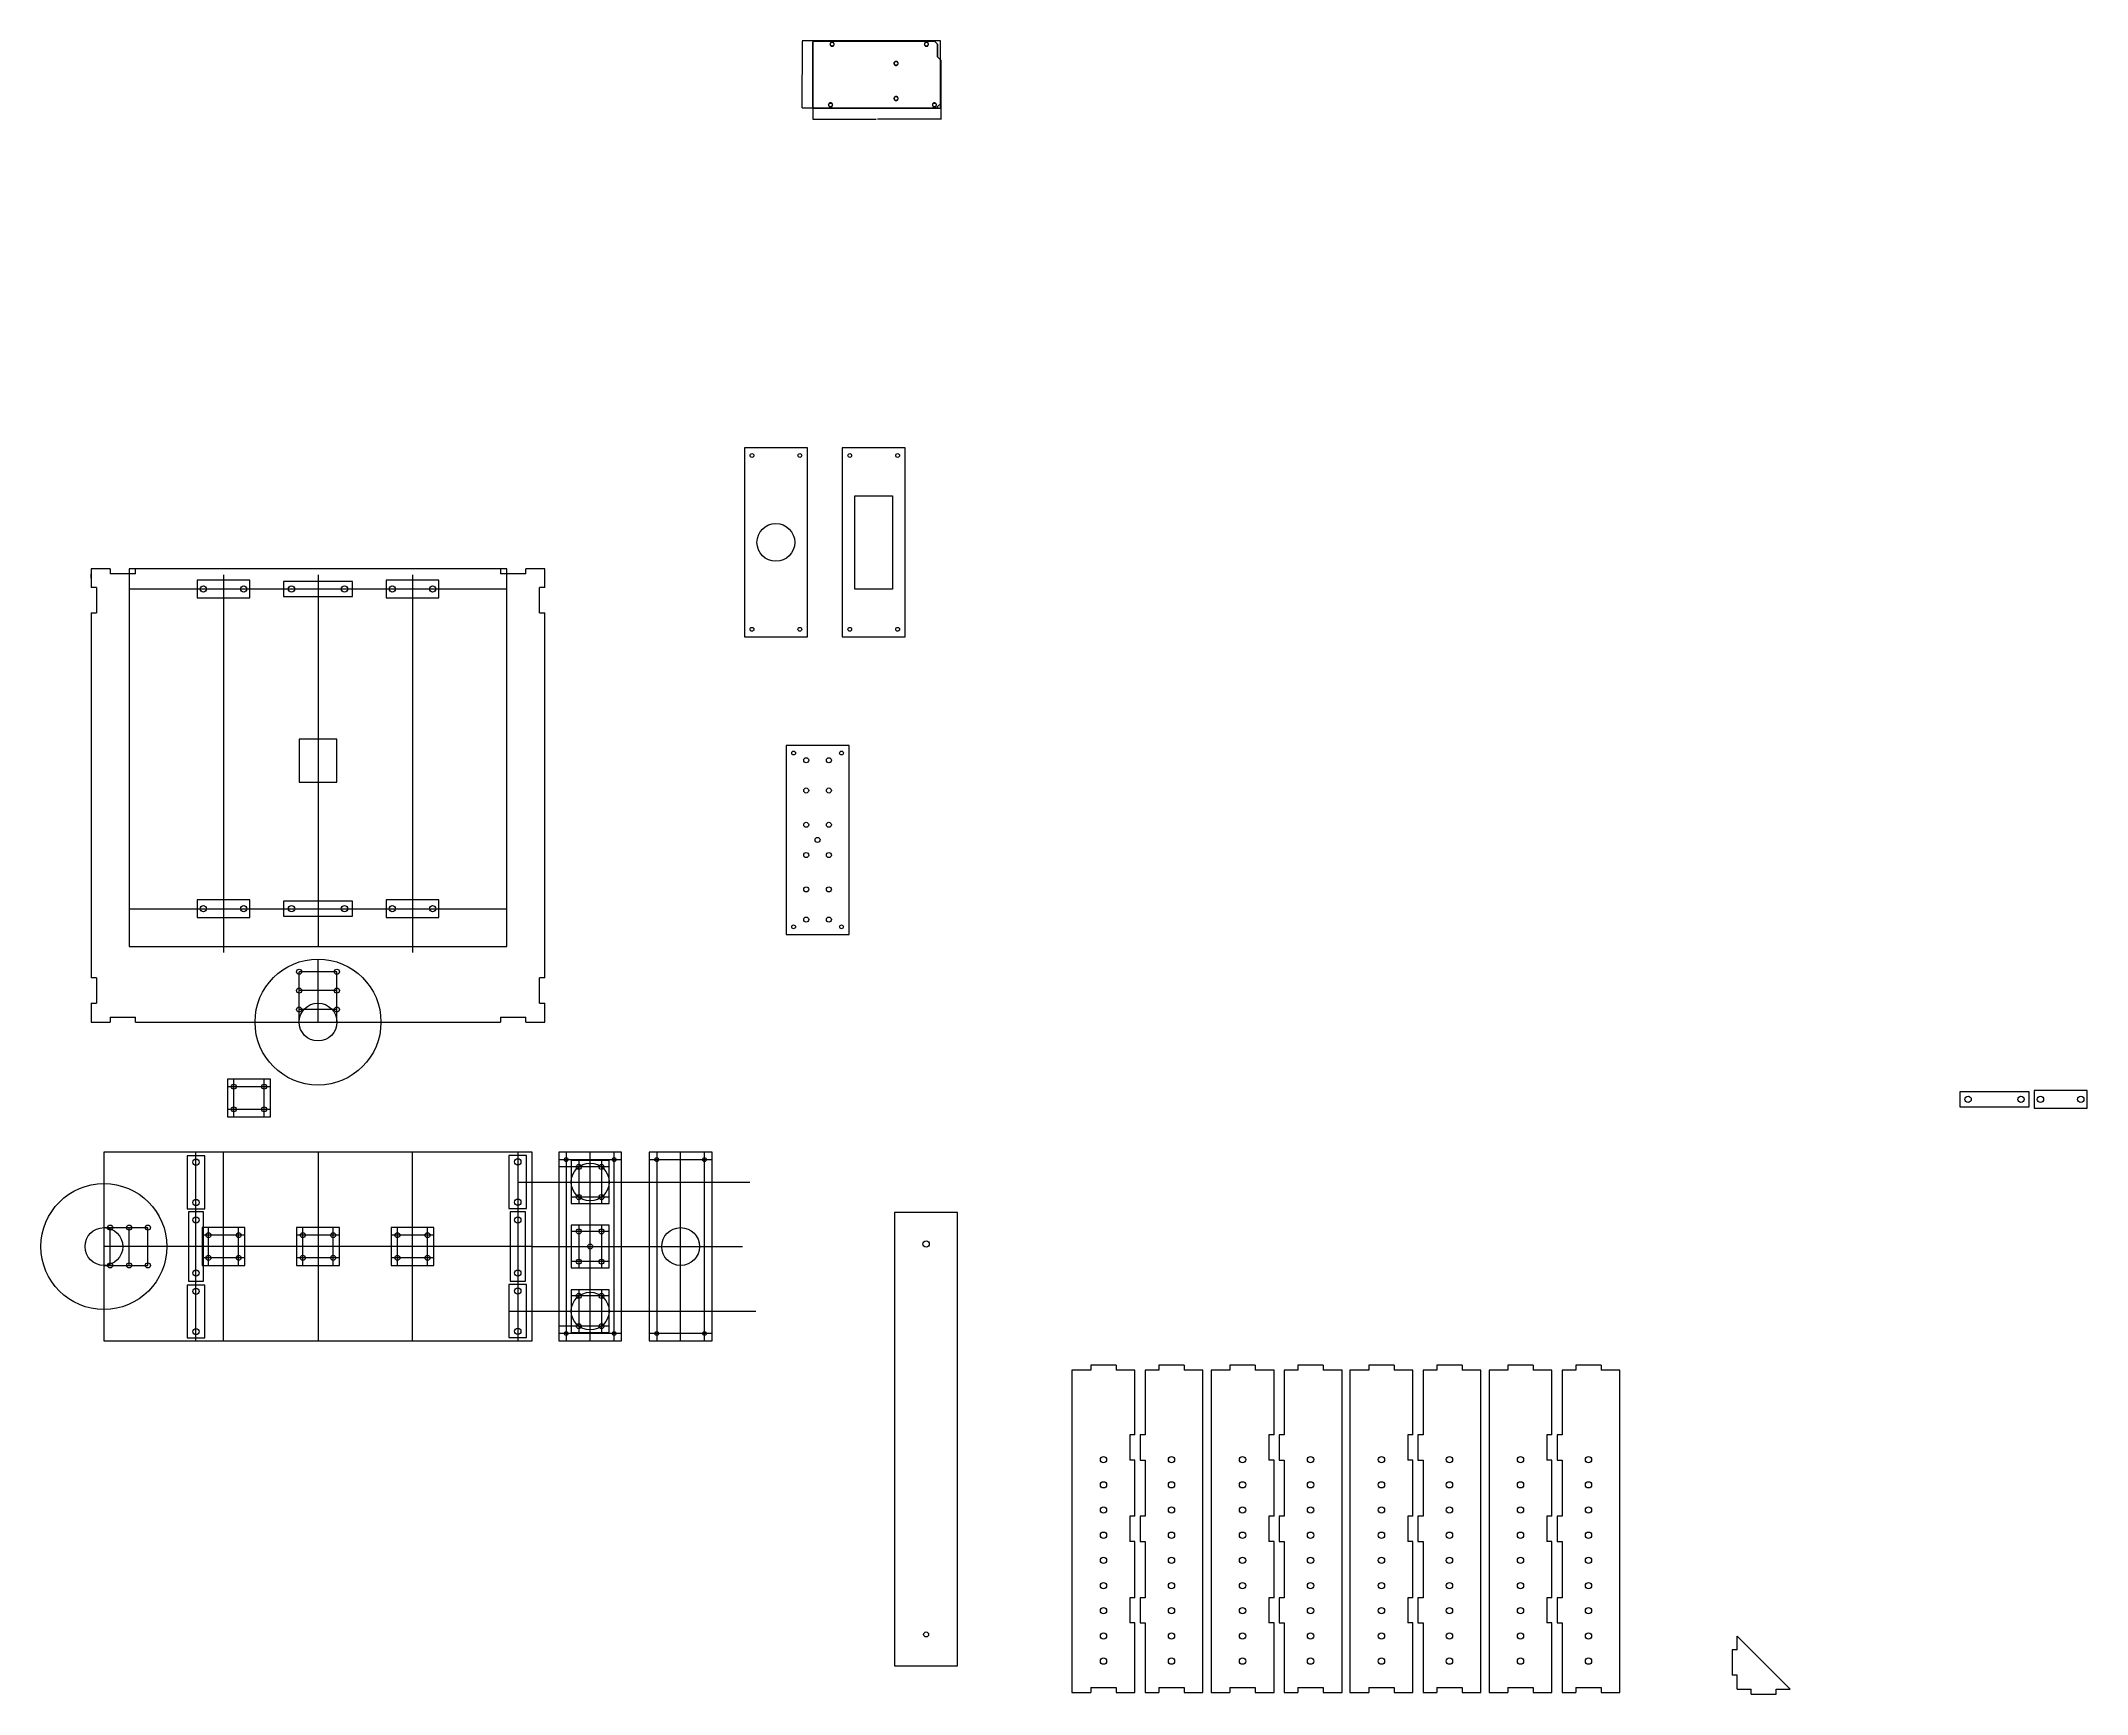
# Model space of a CAD drawing. Header units: inches. Extents: x 85 to 2638, y 31 to 1976.
# Drawn here: x 1014 to 2638, y 31 to 1344 of the extents above; entities that cross this region are included whole.
import ezdxf

# ---------------------------------------------------------------- set-up
doc = ezdxf.new("R2010")
doc.units = ezdxf.units.IN
doc.header["$MEASUREMENT"] = 0
doc.layers.add('Incisione', color=7, linetype='Continuous', true_color=0x1710ff)
doc.layers.add('Taglio', color=7, linetype='Continuous', true_color=0xc0240f)
doc.styles.get("Standard").update_dxf_attribs({"font": 'Arial.ttf'})
doc.dimstyles.get("Standard").update_dxf_attribs({"dimtxt": 0.18, "dimasz": 0.18, "dimexe": 0.18, "dimexo": 0.0625, "dimgap": 0.09, "dimtad": 0, "dimtih": 1, "dimtoh": 1, "dimdec": 4, "dimzin": 0, "dimdsep": 46, "dimtxsty": 'Standard', "dimcen": 0.09, "dimadec": 0, "dimazin": 0, "dimtfac": 1, "dimtdec": 4, "dimtofl": 0, "dimtmove": 0, "dimatfit": 3, "dimfxl": 1, "dimtolj": 1, "dimtzin": 0, "dimarcsym": 0})

# ---------------------------------------------------------------- blocks, each defined once
blk = doc.blocks.new('*U24')
blk.add_circle((0, 0), 2.5)
blk = doc.blocks.new('*U25')
at = {"color": 0, "linetype": 'ByBlock', "lineweight": -2, "transparency": 16777216}
for p in [(0, 160), (0, 140), (0, 120), (0, 100), (0, 80), (0, 60), (0, 40), (0, 20), (0, 0)]:
    blk.add_blockref('*U24', p, dxfattribs=at)
blk = doc.blocks.new('*U26')
blk.add_circle((0, 0), 2.5)
blk = doc.blocks.new('*U27')
at = {"color": 0, "linetype": 'ByBlock', "lineweight": -2, "transparency": 16777216}
for p in [(0, 160), (0, 140), (0, 120), (0, 100), (0, 80), (0, 60), (0, 40), (0, 20), (0, 0)]:
    blk.add_blockref('*U26', p, dxfattribs=at)
blk = doc.blocks.new('*U22')
for p, q in [((-37, 130), (-37, 126)), ((-17, 130), (-17, 126)), ((17, 130), (17, 126)), ((37, 130), (37, 126)), ((-37, 126), (-52, 126)), ((-2, 126), (-17, 126)), ((17, 126), (6, 126)), ((6, 126), (6, 74.7)), ((52, 126), (37, 126)), ((52, -130), (52, 126)), ((-6, 74.7), (-6, 54.7)), ((-2, 74.7), (-6, 74.7)), ((6, 74.7), (2, 74.7)), ((6, 74.7), (6, 74.7)), ((-2, 54.7), (-6, 54.7)), ((2, 54.7), (6, 54.7)), ((6, 54.7), (6, 10)), ((-6, 10), (-6, -10)), ((-2, 10), (-6, 10)), ((6, 10), (2, 10)), ((-2, -10), (-6, -10)), ((2, -10), (6, -10)), ((6, -10), (6, -54.7)), ((-6, -54.7), (-6, -74.7)), ((-2, -54.7), (-6, -54.7)), ((6, -54.7), (2, -54.7)), ((-2, -74.7), (-6, -74.7)), ((2, -74.7), (6, -74.7)), ((6, -74.7), (6, -130)), ((-37, -126), (-37, -130)), ((-37, -126), (-17, -126)), ((-17, -126), (-17, -130)), ((17, -126), (17, -130)), ((17, -126), (37, -126)), ((37, -126), (37, -130)), ((6, -130), (17, -130)), ((37, -130), (52, -130))]:
    blk.add_line(p, q)
for points in [[(-17, 130), (-37, 130)], [(37, 130), (17, 130)], [(-52, 126), (-52, -130), (-37, -130)], [(-2, 74.7), (-2, 126)], [(2, 74.7), (2, 54.7)], [(-2, 10), (-2, 54.7)], [(2, 10), (2, -10)], [(-2, -54.7), (-2, -10)], [(2, -54.7), (2, -74.7)], [(-17, -130), (-2, -130), (-2, -74.7)]]:
    blk.add_lwpolyline(points)
for name, p in [('*U25', (-27, -105)), ('*U27', (27, -105))]:
    blk.add_blockref(name, p)
blk = doc.blocks.new('*U23')
at = {"color": 0, "linetype": 'ByBlock', "lineweight": -2, "transparency": 16777216}
for p in [(0, 0), (110.4, 0), (220.7, 0), (331.1, 0)]:
    blk.add_blockref('*U22', p, dxfattribs=at)
blk = doc.blocks.new('*D32')
at = {"layer": 'Defpoints', "color": 0, "transparency": 16777216}
for p in [(1618.1, 1343.9), (1627.6, 1343.9), (1627.6, 1290.6)]:
    blk.add_point(p, dxfattribs=at)
at = {"layer": 'Incisione', "color": 0, "lineweight": -2, "transparency": 16777216}
for p, q in [((1627.5, 1343.9), (1617.9, 1343.9)), ((1618.1, 1343.7), (1618.1, 1317.4)), ((1618.1, 1290.7), (1618.1, 1317)), ((1627.5, 1290.6), (1617.9, 1290.6))]:
    blk.add_line(p, q, dxfattribs=at)
at = {"layer": 'Incisione', "color": 0, "transparency": 16777216}
for points in [[(1618.1, 1343.7), (1618.1, 1343.7), (1618.1, 1343.9)], [(1618.1, 1290.7), (1618.1, 1290.7), (1618.1, 1290.6)]]:
    blk.add_solid(points, dxfattribs=at)
at = {"layer": 'Incisione', "color": 0, "transparency": 16777216, "insert": (1618.1, 1317.2), "char_height": 0.18, "attachment_point": 5}
blk.add_mtext('\\A1;53.3000', dxfattribs=at)
blk = doc.blocks.new('*D33')
at = {"layer": 'Defpoints', "color": 0, "transparency": 16777216}
for p in [(1626.6, 1294.4), (1728.1, 1294.4), (1626.6, 1281.8)]:
    blk.add_point(p, dxfattribs=at)
at = {"layer": 'Incisione', "color": 0, "lineweight": -2, "transparency": 16777216}
for p, q in [((1626.6, 1294.3), (1626.6, 1281.6)), ((1728.1, 1294.3), (1728.1, 1281.6)), ((1626.8, 1281.8), (1676.8, 1281.8)), ((1727.9, 1281.8), (1677.9, 1281.8))]:
    blk.add_line(p, q, dxfattribs=at)
at = {"layer": 'Incisione', "color": 0, "transparency": 16777216}
for points in [[(1626.8, 1281.8), (1626.8, 1281.8), (1626.6, 1281.8)], [(1727.9, 1281.8), (1727.9, 1281.8), (1728.1, 1281.8)]]:
    blk.add_solid(points, dxfattribs=at)
at = {"layer": 'Incisione', "color": 0, "transparency": 16777216, "insert": (1677.4, 1281.8), "char_height": 0.18, "attachment_point": 5}
blk.add_mtext('\\A1;101.5218', dxfattribs=at)

msp = doc.modelspace()

# ---------------------------------------------------------------- linework, layer by layer
for p, q in [((1659.80117, 908.66632), (1659.80117, 982.82831)), ((1659.80117, 982.82831), (1689.80117, 982.82831)), ((1689.80117, 982.82831), (1689.80117, 908.66632)), ((1053.59602, 917.33779), (1053.59602, 920.86658)), ((1057.59602, 909.86658), (1053.59602, 909.86658)), ((1057.59602, 909.86658), (1057.59602, 889.86658)), ((1068.59602, 924.86658), (1068.59602, 920.86658)), ((1088.59602, 920.86658), (1088.59602, 924.86658)), ((1158.59602, 920.0983), (1158.59602, 620.0983)), ((1233.59602, 920.0983), (1233.59602, 624.86658)), ((1308.59602, 920.0983), (1308.59602, 620.0983)), ((1378.59602, 924.86658), (1378.59602, 920.86658)), ((1398.59602, 920.86658), (1378.59602, 920.86658)), ((1398.59602, 920.86658), (1398.59602, 924.86658)), ((1413.59602, 909.86658), (1409.59602, 909.86658)), ((1083.59602, 908.81115), (1383.59602, 908.81115)), ((1689.80117, 908.66632), (1659.80117, 908.66632)), ((1053.59602, 889.86658), (1057.59602, 889.86658)), ((1409.59602, 889.86658), (1413.59602, 889.86658)), ((1083.59602, 654.86658), (1383.59602, 654.86658)), ((1218.59602, 564.86658), (1218.59602, 604.86658)), ((1248.59602, 604.86658), (1218.59602, 604.86658)), ((1233.59602, 564.86658), (1233.59602, 614.86658)), ((1248.59602, 589.86658), (1248.59602, 604.86658)), ((1057.59602, 599.86658), (1053.59602, 599.86658)), ((1248.59602, 589.86658), (1218.59602, 589.86658)), ((1248.59602, 574.86658), (1248.59602, 589.86658)), ((1413.59602, 599.86658), (1409.59602, 599.86658)), ((1409.59602, 579.86658), (1409.59602, 599.86658)), ((1053.59602, 579.86658), (1057.59602, 579.86658)), ((1068.59602, 568.86658), (1068.59602, 564.86658)), ((1068.59602, 568.86658), (1088.59602, 568.86658)), ((1088.59602, 564.86658), (1088.59602, 568.86658)), ((1248.59602, 574.86658), (1218.59602, 574.86658)), ((1248.59602, 564.86658), (1248.59602, 574.86658)), ((1378.59602, 568.86658), (1378.59602, 564.86658)), ((1398.59602, 564.86658), (1398.59602, 568.86658)), ((1409.59602, 579.86658), (1413.59602, 579.86658)), ((1195.76932, 513.56817), (1161.76932, 513.56817)), ((1166.76932, 489.56817), (1166.76932, 519.56817)), ((1190.76932, 489.56817), (1190.76932, 519.56817)), ((1195.76932, 495.56817), (1161.76932, 495.56817)), ((1136.70835, 311.62698), (1136.70835, 461.62698)), ((1158.59602, 311.62698), (1158.59602, 461.62698)), ((1233.59602, 461.62698), (1233.59602, 311.62698)), ((1308.59602, 311.62698), (1308.59602, 461.62698)), ((1392.21777, 461.62698), (1392.21777, 311.62698)), ((1424.69557, 455.62698), (1474.69557, 455.62698)), ((1430.69557, 461.62698), (1430.69557, 311.62698)), ((1449.69557, 311.62698), (1449.69557, 461.62698)), ((1468.69557, 311.62698), (1468.69557, 461.62698)), ((1496.54584, 455.62698), (1546.54584, 455.62698)), ((1502.54584, 461.62698), (1502.54584, 311.62698)), ((1521.54584, 311.62698), (1521.54584, 461.62698)), ((1540.54584, 311.62698), (1540.54584, 461.62698)), ((1464.69557, 449.87698), (1424.69557, 449.87698)), ((1440.69557, 454.87698), (1440.69557, 420.87698)), ((1458.69557, 454.87698), (1458.69557, 420.87698)), ((1392.21777, 437.87698), (1576.58721, 437.87698)), ((1464.69557, 425.87698), (1434.69557, 425.87698)), ((1063.59602, 401.62698), (1098.59602, 401.62698)), ((1068.59602, 371.62698), (1068.59602, 401.62698)), ((1083.59602, 371.62698), (1083.59602, 401.62698)), ((1098.59602, 371.62698), (1098.59602, 401.62698)), ((1175.59602, 395.62698), (1141.59602, 395.62698)), ((1146.59602, 371.62698), (1146.59602, 401.62698)), ((1170.59602, 371.62698), (1170.59602, 401.62698)), ((1250.59602, 395.62698), (1216.59602, 395.62698)), ((1221.59602, 371.62698), (1221.59602, 401.62698)), ((1245.59602, 371.62698), (1245.59602, 401.62698)), ((1325.59602, 395.62698), (1291.59602, 395.62698)), ((1296.59602, 371.62698), (1296.59602, 401.62698)), ((1320.59602, 371.62698), (1320.59602, 401.62698)), ((1464.69557, 398.62698), (1434.69557, 398.62698)), ((1440.69557, 403.62698), (1440.69557, 369.62698)), ((1458.69557, 403.62698), (1458.69557, 369.62698)), ((1403.59602, 386.62698), (1063.59602, 386.62698)), ((1175.59602, 377.62698), (1141.59602, 377.62698)), ((1250.59602, 377.62698), (1216.59602, 377.62698)), ((1325.59602, 377.62698), (1291.59602, 377.62698)), ((1403.59602, 386.62698), (1570.67939, 386.62698)), ((1464.69557, 374.62698), (1434.69557, 374.62698)), ((1063.59602, 371.62698), (1073.59602, 371.62698)), ((1073.59602, 371.62698), (1088.59602, 371.62698)), ((1088.59602, 371.62698), (1098.59602, 371.62698)), ((1464.69557, 347.37698), (1434.69557, 347.37698)), ((1440.69557, 352.37698), (1440.69557, 318.37698)), ((1458.69557, 352.37698), (1458.69557, 318.37698)), ((1385.21777, 335.37698), (1581.32007, 335.37698)), ((1464.69557, 323.37698), (1424.69557, 323.37698)), ((1474.69557, 317.62698), (1424.69557, 317.62698)), ((1546.54584, 317.62698), (1496.54584, 317.62698)), ((2360.45681, 66.42657), (2356.45681, 66.42657)), ((2360.45681, 77.27107), (2402.45681, 35.27107)), ((2360.45681, 66.42657), (2360.45681, 77.27107)), ((2360.45681, 46.27107), (2356.45681, 46.27107)), ((2360.45681, 35.27107), (2360.45681, 46.27107)), ((2360.45681, 35.27107), (2371.45681, 35.27107)), ((2371.45681, 31.27107), (2371.45681, 35.27107)), ((2391.45681, 31.27107), (2391.45681, 35.27107)), ((2391.45681, 35.27107), (2402.45681, 35.27107))]:
    msp.add_line(p, q)
for points in [[(1626.58913, 1290.56437), (1727.7637, 1290.56437), (1727.7637, 1343.93044), (1626.58913, 1343.93044)], [(1572.14377, 870.74731), (1622.14377, 870.74731), (1622.14377, 1020.74731), (1572.14377, 1020.74731)], [(1649.80117, 870.74732), (1699.80117, 870.74732), (1699.80117, 1020.74732), (1649.80117, 1020.74732)], [(1605.21574, 634.5025), (1655.21574, 634.5025), (1655.21574, 784.5025), (1605.21574, 784.5025)], [(2537.2687, 497.44408), (2592.2687, 497.44408), (2592.2687, 509.44408), (2537.2687, 509.44408)], [(2596.23676, 496.44408), (2638.23676, 496.44408), (2638.23676, 510.44408), (2596.23676, 510.44408)], [(1063.59602, 461.62698), (1063.59602, 311.62698), (1403.59602, 311.62698), (1403.59602, 461.62698)], [(1424.69557, 311.62698), (1474.69557, 311.62698), (1474.69557, 461.62698), (1424.69557, 461.62698)], [(1496.54584, 311.62698), (1546.54584, 311.62698), (1546.54584, 461.62698), (1496.54584, 461.62698)], [(1691.46051, 53.5971), (1741.46051, 53.5971), (1741.46051, 413.5971), (1691.46051, 413.5971)]]:
    msp.add_lwpolyline(points, close=True)
for points in [[(1068.59602, 924.86658), (1053.59602, 924.86658), (1053.59602, 909.86658)], [(1088.59602, 920.86658), (1068.59602, 920.86658)], [(1378.59602, 924.86658), (1088.59602, 924.86658)], [(1413.59602, 909.86658), (1413.59602, 924.86658), (1398.59602, 924.86658)], [(1409.59602, 889.86658), (1409.59602, 909.86658)], [(1053.59602, 889.86658), (1053.59602, 599.86658)], [(1413.59602, 599.86658), (1413.59602, 889.86658)], [(1057.59602, 599.86658), (1057.59602, 579.86658)], [(1053.59602, 579.86658), (1053.59602, 564.86658), (1068.59602, 564.86658)], [(1378.59602, 568.86658), (1398.59602, 568.86658)], [(1398.59602, 564.86658), (1413.59602, 564.86658), (1413.59602, 579.86658)], [(1088.59602, 564.86658), (1378.59602, 564.86658)], [(2356.45681, 66.42657), (2356.45681, 46.27107)], [(2371.45681, 31.27107), (2391.45681, 31.27107)]]:
    msp.add_lwpolyline(points)
at = {"color": 1}
for points in [[(1083.59602, 624.86658), (1383.59602, 624.86658), (1383.59602, 924.86658), (1083.59602, 924.86658)], [(1137.59602, 901.81115), (1179.59602, 901.81115), (1179.59602, 915.81115), (1137.59602, 915.81115)], [(1206.09602, 902.81115), (1261.09602, 902.81115), (1261.09602, 914.81115), (1206.09602, 914.81115)], [(1287.59602, 901.81115), (1329.59602, 901.81115), (1329.59602, 915.81115), (1287.59602, 915.81115)], [(1218.59602, 789.48244), (1218.59602, 755.48244), (1248.59602, 755.48244), (1248.59602, 789.48244)], [(1137.59602, 647.86658), (1179.59602, 647.86658), (1179.59602, 661.86658), (1137.59602, 661.86658)], [(1206.09602, 648.86658), (1261.09602, 648.86658), (1261.09602, 660.86658), (1206.09602, 660.86658)], [(1287.59602, 647.86658), (1329.59602, 647.86658), (1329.59602, 661.86658), (1287.59602, 661.86658)], [(1195.76932, 519.56817), (1161.76932, 519.56817), (1161.76932, 489.56817), (1195.76932, 489.56817)], [(1129.70835, 458.60327), (1129.70835, 416.60327), (1143.70835, 416.60327), (1143.70835, 458.60327)], [(1385.21777, 458.87698), (1385.21777, 416.87698), (1399.21777, 416.87698), (1399.21777, 458.87698)], [(1434.69557, 454.87698), (1434.69557, 420.87698), (1464.69557, 420.87698), (1464.69557, 454.87698)], [(1130.70835, 414.12698), (1130.70835, 359.12698), (1142.70835, 359.12698), (1142.70835, 414.12698)], [(1386.21777, 414.12698), (1386.21777, 359.12698), (1398.21777, 359.12698), (1398.21777, 414.12698)], [(1175.59602, 401.62698), (1141.59602, 401.62698), (1141.59602, 371.62698), (1175.59602, 371.62698)], [(1250.59602, 401.62698), (1216.59602, 401.62698), (1216.59602, 371.62698), (1250.59602, 371.62698)], [(1325.59602, 401.62698), (1291.59602, 401.62698), (1291.59602, 371.62698), (1325.59602, 371.62698)], [(1434.69557, 403.62698), (1434.69557, 369.62698), (1464.69557, 369.62698), (1464.69557, 403.62698)], [(1129.70835, 356.0324), (1129.70835, 314.0324), (1143.70835, 314.0324), (1143.70835, 356.0324)], [(1385.21777, 356.37698), (1385.21777, 314.37698), (1399.21777, 314.37698), (1399.21777, 356.37698)], [(1434.69557, 352.37698), (1434.69557, 318.37698), (1464.69557, 318.37698), (1464.69557, 352.37698)]]:
    msp.add_lwpolyline(points, close=True, dxfattribs=at)
for centre, radius in [((1641.78516, 1341.36477), 1.5), ((1716.68052, 1341.34813), 1.5), ((1692.56254, 1326.10591), 1.5), ((1640.53283, 1293.13001), 1.5), ((1692.56307, 1298.20759), 1.5), ((1723.02116, 1293.12921), 1.5), ((1578.14377, 1014.74731), 1.5), ((1616.14377, 1014.74731), 1.5), ((1655.80117, 1014.74732), 1.5), ((1693.80117, 1014.74732), 1.5), ((1597.14377, 945.74731), 15), ((1142.59602, 908.81115), 2.5), ((1174.59602, 908.81115), 2.5), ((1212.59602, 908.81115), 2.5), ((1254.59602, 908.81115), 2.5), ((1292.59602, 908.81115), 2.5), ((1324.59602, 908.81115), 2.5), ((1578.14377, 876.74731), 1.5), ((1616.14377, 876.74731), 1.5), ((1655.80117, 876.74732), 1.5), ((1693.80117, 876.74732), 1.5), ((1611.21574, 778.5025), 1.5), ((1649.21574, 778.5025), 1.5), ((1621.21574, 772.7525), 2), ((1639.21574, 772.7525), 2), ((1621.21574, 748.7525), 2), ((1639.21574, 748.7525), 2), ((1621.21574, 721.5025), 2), ((1639.21574, 721.5025), 2), ((1621.21574, 697.5025), 2), ((1630.21574, 709.5025), 2), ((1639.21574, 697.5025), 2), ((1621.21574, 670.2525), 2), ((1639.21574, 670.2525), 2), ((1142.59602, 654.86658), 2.5), ((1174.59602, 654.86658), 2.5), ((1212.59602, 654.86658), 2.5), ((1254.59602, 654.86658), 2.5), ((1292.59602, 654.86658), 2.5), ((1324.59602, 654.86658), 2.5), ((1611.21574, 640.5025), 1.5), ((1621.21574, 646.2525), 2), ((1639.21574, 646.2525), 2), ((1649.21574, 640.5025), 1.5), ((1233.59602, 564.86658), 50), ((1218.59602, 604.86658), 2), ((1248.59602, 604.86658), 2), ((1218.59602, 589.86658), 2), ((1248.59602, 589.86658), 2), ((1218.59602, 574.86658), 2), ((1233.59602, 564.86658), 15), ((1248.59602, 574.86658), 2), ((1166.76932, 513.56817), 2), ((1190.76932, 513.56817), 2), ((2543.7687, 503.44408), 2.5), ((2585.7687, 503.44408), 2.5), ((2601.23675, 503.44408), 2.5), ((2633.23675, 503.44408), 2.5), ((1166.76932, 495.56817), 2), ((1190.76932, 495.56817), 2), ((1136.70835, 453.60327), 2.5), ((1392.21777, 453.87698), 2.5), ((1430.69557, 455.62698), 1.5), ((1468.69557, 455.62698), 1.5), ((1502.54584, 455.62698), 1.5), ((1540.54584, 455.62698), 1.5), ((1449.69557, 437.87698), 15), ((1440.69557, 449.87698), 2), ((1458.69557, 449.87698), 2), ((1063.59602, 386.62698), 50), ((1136.70835, 421.60327), 2.5), ((1392.21777, 421.87698), 2.5), ((1440.69557, 425.87698), 2), ((1458.69557, 425.87698), 2), ((1136.70835, 407.62698), 2.5), ((1392.21777, 407.62698), 2.5), ((1063.59602, 386.62698), 15), ((1068.59602, 401.62698), 2), ((1083.59602, 401.62698), 2), ((1098.59602, 401.62698), 2), ((1146.59602, 395.62698), 2), ((1170.59602, 395.62698), 2), ((1221.59602, 395.62698), 2), ((1245.59602, 395.62698), 2), ((1296.59602, 395.62698), 2), ((1320.59602, 395.62698), 2), ((1440.69557, 398.62698), 2), ((1458.69557, 398.62698), 2), ((1521.54584, 386.62698), 15), ((1716.46051, 388.5971), 2.5), ((1146.59602, 377.62698), 2), ((1170.59602, 377.62698), 2), ((1221.59602, 377.62698), 2), ((1245.59602, 377.62698), 2), ((1296.59602, 377.62698), 2), ((1320.59602, 377.62698), 2), ((1440.69557, 374.62698), 2), ((1449.69557, 386.62698), 2), ((1458.69557, 374.62698), 2), ((1068.59602, 371.62698), 2), ((1083.59602, 371.62698), 2), ((1098.59602, 371.62698), 2), ((1136.70835, 365.62698), 2.5), ((1392.21777, 365.62698), 2.5), ((1136.70835, 351.0324), 2.5), ((1392.21777, 351.37698), 2.5), ((1449.69557, 335.37698), 15), ((1440.69557, 347.37698), 2), ((1458.69557, 347.37698), 2), ((1440.69557, 323.37698), 2), ((1458.69557, 323.37698), 2), ((1136.70835, 319.0324), 2.5), ((1392.21777, 319.37698), 2.5), ((1430.69557, 317.62698), 1.5), ((1468.69557, 317.62698), 1.5), ((1502.54584, 317.62698), 1.5), ((1540.54584, 317.62698), 1.5), ((1716.46051, 78.5971), 2)]:
    msp.add_circle(centre, radius)
at = {"layer": 'Incisione', "lineweight": 158}
for points in [[(1626.58913, 1342.84872), (1626.63145, 1343.12379)], [(1626.58913, 1291.55885), (1626.58913, 1342.84872)], [(1626.63145, 1343.12379), (1626.71609, 1343.35654)], [(1626.71609, 1343.35654), (1626.88536, 1343.56814)], [(1626.88536, 1343.56814), (1627.09695, 1343.71625)], [(1627.09695, 1343.71625), (1627.3297, 1343.82205)], [(1627.3297, 1343.82205), (1627.58361, 1343.86437)], [(1627.58361, 1343.86437), (1723.03272, 1343.86437)], [(1723.03272, 1343.86437), (1725.57182, 1341.32526)], [(1725.57182, 1341.32526), (1725.57182, 1331.16885)], [(1725.57182, 1331.16885), (1728.11093, 1328.62975)], [(1728.11093, 1328.62975), (1728.11093, 1294.37302)], [(1626.63145, 1291.30494), (1626.58913, 1291.55885)], [(1626.71609, 1291.07219), (1626.63145, 1291.30494)], [(1626.88536, 1290.86059), (1626.71609, 1291.07219)], [(1627.09695, 1290.69132), (1626.88536, 1290.86059)], [(1627.3297, 1290.60668), (1627.09695, 1290.69132)], [(1627.58361, 1290.56437), (1627.3297, 1290.60668)], [(1724.57734, 1290.56437), (1627.58361, 1290.56437)], [(1724.83125, 1290.60668), (1724.57734, 1290.56437)], [(1725.08516, 1290.69132), (1724.83125, 1290.60668)], [(1725.29675, 1290.86059), (1725.08516, 1290.69132)], [(1725.44487, 1291.07219), (1725.29675, 1290.86059)], [(1725.55066, 1291.30494), (1725.44487, 1291.07219)], [(1725.57182, 1291.55885), (1725.55066, 1291.30494)], [(1728.11093, 1294.37302), (1725.57182, 1291.83392)], [(1725.57182, 1291.83392), (1725.57182, 1291.55885)]]:
    msp.add_lwpolyline(points, dxfattribs=at)
at = {"layer": 'Taglio'}
for points in [[(1643.43185, 1341.32526), (1643.43088, 1341.38097), (1643.42799, 1341.43661), (1643.42317, 1341.49212), (1643.41643, 1341.54743), (1643.40777, 1341.60247), (1643.39722, 1341.65718), (1643.38478, 1341.71149), (1643.37046, 1341.76534), (1643.35429, 1341.81866), (1643.33627, 1341.87138), (1643.31645, 1341.92345), (1643.29483, 1341.97481), (1643.27144, 1342.02538), (1643.24632, 1342.07511), (1643.21949, 1342.12394), (1643.19098, 1342.17182), (1643.16083, 1342.21867), (1643.12908, 1342.26446), (1643.09576, 1342.30912), (1643.06091, 1342.35259), (1643.02458, 1342.39483), (1642.98681, 1342.43579), (1642.94764, 1342.47542), (1642.90712, 1342.51366), (1642.8653, 1342.55048), (1642.82223, 1342.58583), (1642.77796, 1342.61966), (1642.73254, 1342.65194), (1642.68604, 1342.68263), (1642.6385, 1342.71168), (1642.58998, 1342.73908), (1642.54054, 1342.76477), (1642.49024, 1342.78874), (1642.43914, 1342.81095), (1642.3873, 1342.83138), (1642.33479, 1342.85), (1642.28166, 1342.86679), (1642.22798, 1342.88173), (1642.17382, 1342.89479), (1642.11924, 1342.90598), (1642.0643, 1342.91527), (1642.00907, 1342.92265), (1641.95362, 1342.92811), (1641.89802, 1342.93165), (1641.84232, 1342.93325), (1641.78661, 1342.93293), (1641.73093, 1342.93068), (1641.67537, 1342.9265), (1641.61999, 1342.9204), (1641.56485, 1342.91238), (1641.51002, 1342.90246), (1641.45557, 1342.89065), (1641.40157, 1342.87695), (1641.34806, 1342.8614), (1641.29513, 1342.84399), (1641.24284, 1342.82477), (1641.19124, 1342.80375), (1641.1404, 1342.78095), (1641.09038, 1342.7564), (1641.04124, 1342.73013), (1640.99304, 1342.70218), (1640.94584, 1342.67258), (1640.89969, 1342.64135), (1640.85465, 1342.60855), (1640.81078, 1342.57421), (1640.76812, 1342.53837), (1640.72673, 1342.50107), (1640.68665, 1342.46236), (1640.64794, 1342.42228), (1640.61064, 1342.38089), (1640.5748, 1342.33823), (1640.54046, 1342.29436), (1640.50766, 1342.24932), (1640.47643, 1342.20317), (1640.44683, 1342.15597), (1640.41888, 1342.10777), (1640.39261, 1342.05863), (1640.36807, 1342.00861), (1640.34527, 1341.95777), (1640.32424, 1341.90617), (1640.30502, 1341.85388), (1640.28762, 1341.80095), (1640.27206, 1341.74745), (1640.25836, 1341.69344), (1640.24655, 1341.63899), (1640.23663, 1341.58416), (1640.22861, 1341.52902), (1640.22251, 1341.47364), (1640.21833, 1341.41808), (1640.21608, 1341.36241), (1640.21576, 1341.30669), (1640.21737, 1341.25099), (1640.2209, 1341.19539), (1640.22636, 1341.13994), (1640.23374, 1341.08471), (1640.24303, 1341.02978), (1640.25422, 1340.97519), (1640.26729, 1340.92103), (1640.28222, 1340.86735), (1640.29901, 1340.81422), (1640.31763, 1340.76171), (1640.33806, 1340.70987), (1640.36027, 1340.65877), (1640.38424, 1340.60847), (1640.40993, 1340.55903), (1640.43733, 1340.51051), (1640.46638, 1340.46297), (1640.49707, 1340.41647), (1640.52935, 1340.37105), (1640.56318, 1340.32678), (1640.59853, 1340.28371), (1640.63535, 1340.24189), (1640.67359, 1340.20137), (1640.71322, 1340.1622), (1640.75418, 1340.12443), (1640.79642, 1340.0881), (1640.8399, 1340.05325), (1640.88455, 1340.01993), (1640.93034, 1339.98818), (1640.97719, 1339.95803), (1641.02507, 1339.92952), (1641.0739, 1339.90269), (1641.12363, 1339.87757), (1641.1742, 1339.85418), (1641.22556, 1339.83256), (1641.27763, 1339.81274), (1641.33035, 1339.79473), (1641.38367, 1339.77855), (1641.43752, 1339.76423), (1641.49183, 1339.75179), (1641.54654, 1339.74124), (1641.60158, 1339.73258), (1641.65689, 1339.72584), (1641.7124, 1339.72102), (1641.76804, 1339.71813), (1641.82375, 1339.71716)], [(1641.82375, 1339.71716), (1641.87987, 1339.71814), (1641.93592, 1339.72108), (1641.99184, 1339.72597), (1642.04755, 1339.73281), (1642.10299, 1339.74159), (1642.15809, 1339.7523), (1642.21278, 1339.76493), (1642.267, 1339.77946), (1642.32068, 1339.79587), (1642.37375, 1339.81414), (1642.42615, 1339.83426), (1642.47782, 1339.85619), (1642.52869, 1339.87991), (1642.57871, 1339.9054), (1642.6278, 1339.93261), (1642.67591, 1339.96152), (1642.72299, 1339.99209), (1642.76897, 1340.02428), (1642.81379, 1340.05806), (1642.85741, 1340.09339), (1642.89978, 1340.13021), (1642.94083, 1340.16849), (1642.98052, 1340.20818), (1643.0188, 1340.24923), (1643.05562, 1340.2916), (1643.09095, 1340.33522), (1643.12473, 1340.38005), (1643.15692, 1340.42603), (1643.18749, 1340.4731), (1643.2164, 1340.52121), (1643.24362, 1340.57031), (1643.2691, 1340.62032), (1643.29282, 1340.67119), (1643.31475, 1340.72286), (1643.33487, 1340.77526), (1643.35314, 1340.82833), (1643.36955, 1340.88201), (1643.38408, 1340.93623), (1643.39671, 1340.99092), (1643.40742, 1341.04602), (1643.4162, 1341.10146), (1643.42304, 1341.15717), (1643.42793, 1341.21309), (1643.43087, 1341.26914), (1643.43185, 1341.32526)], [(1718.31422, 1341.32526), (1718.31326, 1341.38097), (1718.31036, 1341.43661), (1718.30554, 1341.49212), (1718.2988, 1341.54743), (1718.29015, 1341.60247), (1718.27959, 1341.65718), (1718.26715, 1341.71149), (1718.25283, 1341.76534), (1718.23666, 1341.81866), (1718.21865, 1341.87138), (1718.19882, 1341.92345), (1718.1772, 1341.97481), (1718.15382, 1342.02538), (1718.12869, 1342.07511), (1718.10186, 1342.12394), (1718.07336, 1342.17182), (1718.04321, 1342.21867), (1718.01145, 1342.26446), (1717.97813, 1342.30912), (1717.94329, 1342.35259), (1717.90696, 1342.39483), (1717.86918, 1342.43579), (1717.83001, 1342.47542), (1717.78949, 1342.51366), (1717.74767, 1342.55048), (1717.7046, 1342.58583), (1717.66033, 1342.61966), (1717.61492, 1342.65194), (1717.56841, 1342.68263), (1717.52087, 1342.71168), (1717.47235, 1342.73908), (1717.42291, 1342.76477), (1717.37261, 1342.78874), (1717.32152, 1342.81095), (1717.26968, 1342.83138), (1717.21716, 1342.85), (1717.16403, 1342.86679), (1717.11036, 1342.88173), (1717.05619, 1342.89479), (1717.00161, 1342.90598), (1716.94667, 1342.91527), (1716.89144, 1342.92265), (1716.836, 1342.92811), (1716.78039, 1342.93165), (1716.7247, 1342.93325), (1716.66898, 1342.93293), (1716.61331, 1342.93068), (1716.55775, 1342.9265), (1716.50236, 1342.9204), (1716.44723, 1342.91238), (1716.3924, 1342.90246), (1716.33795, 1342.89065), (1716.28394, 1342.87695), (1716.23044, 1342.8614), (1716.17751, 1342.84399), (1716.12521, 1342.82477), (1716.07361, 1342.80375), (1716.02277, 1342.78095), (1715.97275, 1342.7564), (1715.92361, 1342.73013), (1715.87542, 1342.70218), (1715.82821, 1342.67258), (1715.78207, 1342.64135), (1715.73703, 1342.60855), (1715.69315, 1342.57421), (1715.65049, 1342.53837), (1715.6091, 1342.50107), (1715.56903, 1342.46236), (1715.53032, 1342.42228), (1715.49302, 1342.38089), (1715.45717, 1342.33823), (1715.42283, 1342.29436), (1715.39003, 1342.24932), (1715.35881, 1342.20317), (1715.3292, 1342.15597), (1715.30125, 1342.10777), (1715.27499, 1342.05863), (1715.25044, 1342.00861), (1715.22764, 1341.95777), (1715.20662, 1341.90617), (1715.18739, 1341.85388), (1715.16999, 1341.80095), (1715.15443, 1341.74745), (1715.14074, 1341.69344), (1715.12892, 1341.63899), (1715.119, 1341.58416), (1715.11099, 1341.52902), (1715.10488, 1341.47364), (1715.1007, 1341.41808), (1715.09845, 1341.36241), (1715.09813, 1341.30669), (1715.09974, 1341.25099), (1715.10328, 1341.19539), (1715.10874, 1341.13994), (1715.11612, 1341.08471), (1715.12541, 1341.02978), (1715.13659, 1340.97519), (1715.14966, 1340.92103), (1715.1646, 1340.86735), (1715.18139, 1340.81422), (1715.20001, 1340.76171), (1715.22043, 1340.70987), (1715.24264, 1340.65877), (1715.26661, 1340.60847), (1715.29231, 1340.55903), (1715.3197, 1340.51051), (1715.34876, 1340.46297), (1715.37945, 1340.41647), (1715.41173, 1340.37105), (1715.44556, 1340.32678), (1715.48091, 1340.28371), (1715.51772, 1340.24189), (1715.55597, 1340.20137), (1715.59559, 1340.1622), (1715.63655, 1340.12443), (1715.67879, 1340.0881), (1715.72227, 1340.05325), (1715.76693, 1340.01993), (1715.81271, 1339.98818), (1715.85957, 1339.95803), (1715.90744, 1339.92952), (1715.95627, 1339.90269), (1716.00601, 1339.87757), (1716.05658, 1339.85418), (1716.10793, 1339.83256), (1716.16, 1339.81274), (1716.21273, 1339.79473), (1716.26605, 1339.77855), (1716.31989, 1339.76423), (1716.3742, 1339.75179), (1716.42891, 1339.74124), (1716.48395, 1339.73258), (1716.53926, 1339.72584), (1716.59477, 1339.72102), (1716.65041, 1339.71813), (1716.70612, 1339.71716)], [(1716.70612, 1339.71716), (1716.76224, 1339.71814), (1716.8183, 1339.72108), (1716.87421, 1339.72597), (1716.92993, 1339.73281), (1716.98537, 1339.74159), (1717.04047, 1339.7523), (1717.09516, 1339.76493), (1717.14937, 1339.77946), (1717.20305, 1339.79587), (1717.25612, 1339.81414), (1717.30853, 1339.83426), (1717.3602, 1339.85619), (1717.41107, 1339.87991), (1717.46108, 1339.9054), (1717.51017, 1339.93261), (1717.55829, 1339.96152), (1717.60536, 1339.99209), (1717.65134, 1340.02428), (1717.69617, 1340.05806), (1717.73979, 1340.09339), (1717.78215, 1340.13021), (1717.8232, 1340.16849), (1717.86289, 1340.20818), (1717.90117, 1340.24923), (1717.938, 1340.2916), (1717.97332, 1340.33522), (1718.0071, 1340.38005), (1718.0393, 1340.42603), (1718.06987, 1340.4731), (1718.09878, 1340.52121), (1718.12599, 1340.57031), (1718.15147, 1340.62032), (1718.17519, 1340.67119), (1718.19713, 1340.72286), (1718.21724, 1340.77526), (1718.23552, 1340.82833), (1718.25193, 1340.88201), (1718.26645, 1340.93623), (1718.27908, 1340.99092), (1718.28979, 1341.04602), (1718.29857, 1341.10146), (1718.30541, 1341.15717), (1718.3103, 1341.21309), (1718.31324, 1341.26914), (1718.31422, 1341.32526)], [(1694.19274, 1326.09065), (1694.19178, 1326.14635), (1694.18888, 1326.202), (1694.18406, 1326.25751), (1694.17732, 1326.31281), (1694.16867, 1326.36786), (1694.15812, 1326.42257), (1694.14567, 1326.47688), (1694.13136, 1326.53072), (1694.11518, 1326.58404), (1694.09717, 1326.63677), (1694.07734, 1326.68884), (1694.05572, 1326.74019), (1694.03234, 1326.79076), (1694.00722, 1326.8405), (1693.98039, 1326.88933), (1693.95188, 1326.9372), (1693.92173, 1326.98406), (1693.88998, 1327.02984), (1693.85666, 1327.0745), (1693.82181, 1327.11797), (1693.78548, 1327.16022), (1693.7477, 1327.20118), (1693.70853, 1327.2408), (1693.66801, 1327.27904), (1693.62619, 1327.31586), (1693.58312, 1327.35121), (1693.53886, 1327.38504), (1693.49344, 1327.41732), (1693.44694, 1327.44801), (1693.39939, 1327.47707), (1693.35088, 1327.50446), (1693.30144, 1327.53016), (1693.25114, 1327.55412), (1693.20004, 1327.57633), (1693.1482, 1327.59676), (1693.09569, 1327.61538), (1693.04256, 1327.63217), (1692.98888, 1327.64711), (1692.93472, 1327.66018), (1692.88013, 1327.67136), (1692.8252, 1327.68065), (1692.76997, 1327.68803), (1692.71452, 1327.69349), (1692.65891, 1327.69703), (1692.60322, 1327.69864), (1692.5475, 1327.69832), (1692.49183, 1327.69606), (1692.43627, 1327.69188), (1692.38089, 1327.68578), (1692.32575, 1327.67777), (1692.27092, 1327.66784), (1692.21647, 1327.65603), (1692.16246, 1327.64234), (1692.10896, 1327.62678), (1692.05603, 1327.60938), (1692.00373, 1327.59015), (1691.95213, 1327.56913), (1691.9013, 1327.54633), (1691.85128, 1327.52178), (1691.80214, 1327.49552), (1691.75394, 1327.46756), (1691.70674, 1327.43796), (1691.66059, 1327.40674), (1691.61555, 1327.37394), (1691.57167, 1327.33959), (1691.52902, 1327.30375), (1691.48762, 1327.26645), (1691.44755, 1327.22774), (1691.40884, 1327.18767), (1691.37154, 1327.14628), (1691.3357, 1327.10362), (1691.30136, 1327.05974), (1691.26855, 1327.0147), (1691.23733, 1326.96855), (1691.20773, 1326.92135), (1691.17977, 1326.87315), (1691.15351, 1326.82401), (1691.12896, 1326.774), (1691.10616, 1326.72316), (1691.08514, 1326.67156), (1691.06591, 1326.61926), (1691.04851, 1326.56633), (1691.03296, 1326.51283), (1691.01926, 1326.45882), (1691.00745, 1326.40437), (1690.99752, 1326.34954), (1690.98951, 1326.2944), (1690.98341, 1326.23902), (1690.97923, 1326.18346), (1690.97698, 1326.12779), (1690.97665, 1326.07207), (1690.97826, 1326.01638), (1690.9818, 1325.96077), (1690.98726, 1325.90532), (1690.99464, 1325.8501), (1691.00393, 1325.79516), (1691.01511, 1325.74057), (1691.02818, 1325.68641), (1691.04312, 1325.63273), (1691.05991, 1325.57961), (1691.07853, 1325.52709), (1691.09896, 1325.47525), (1691.12117, 1325.42415), (1691.14514, 1325.37385), (1691.17083, 1325.32442), (1691.19822, 1325.2759), (1691.22728, 1325.22836), (1691.25797, 1325.18185), (1691.29025, 1325.13644), (1691.32408, 1325.09217), (1691.35943, 1325.0491), (1691.39625, 1325.00728), (1691.43449, 1324.96676), (1691.47412, 1324.92759), (1691.51507, 1324.88981), (1691.55732, 1324.85348), (1691.60079, 1324.81863), (1691.64545, 1324.78531), (1691.69123, 1324.75356), (1691.73809, 1324.72341), (1691.78596, 1324.69491), (1691.8348, 1324.66808), (1691.88453, 1324.64295), (1691.9351, 1324.61957), (1691.98645, 1324.59795), (1692.03852, 1324.57812), (1692.09125, 1324.56011), (1692.14457, 1324.54394), (1692.19842, 1324.52962), (1692.25273, 1324.51717), (1692.30744, 1324.50662), (1692.36248, 1324.49797), (1692.41779, 1324.49123), (1692.47329, 1324.48641), (1692.52894, 1324.48351), (1692.58465, 1324.48255)], [(1692.58465, 1324.48255), (1692.64077, 1324.48353), (1692.69682, 1324.48646), (1692.75274, 1324.49136), (1692.80845, 1324.4982), (1692.86389, 1324.50698), (1692.91899, 1324.51769), (1692.97368, 1324.53031), (1693.0279, 1324.54484), (1693.08158, 1324.56125), (1693.13465, 1324.57953), (1693.18705, 1324.59964), (1693.23872, 1324.62157), (1693.28959, 1324.6453), (1693.3396, 1324.67078), (1693.3887, 1324.69799), (1693.43681, 1324.7269), (1693.48388, 1324.75747), (1693.52986, 1324.78967), (1693.57469, 1324.82345), (1693.61831, 1324.85877), (1693.66067, 1324.8956), (1693.70173, 1324.93388), (1693.74142, 1324.97357), (1693.7797, 1325.01462), (1693.81652, 1325.05698), (1693.85184, 1325.1006), (1693.88562, 1325.14543), (1693.91782, 1325.19141), (1693.94839, 1325.23848), (1693.9773, 1325.2866), (1694.00451, 1325.33569), (1694.03, 1325.3857), (1694.05372, 1325.43657), (1694.07565, 1325.48824), (1694.09576, 1325.54064), (1694.11404, 1325.59372), (1694.13045, 1325.64739), (1694.14498, 1325.70161), (1694.1576, 1325.7563), (1694.16831, 1325.8114), (1694.17709, 1325.86684), (1694.18394, 1325.92255), (1694.18883, 1325.97847), (1694.19176, 1326.03452), (1694.19274, 1326.09065)], [(1694.19274, 1298.18167), (1694.19178, 1298.23738), (1694.18888, 1298.29303), (1694.18406, 1298.34853), (1694.17732, 1298.40384), (1694.16867, 1298.45888), (1694.15812, 1298.51359), (1694.14567, 1298.5679), (1694.13136, 1298.62175), (1694.11518, 1298.67507), (1694.09717, 1298.7278), (1694.07734, 1298.77987), (1694.05572, 1298.83122), (1694.03234, 1298.88179), (1694.00722, 1298.93152), (1693.98039, 1298.98036), (1693.95188, 1299.02823), (1693.92173, 1299.07509), (1693.88998, 1299.12087), (1693.85666, 1299.16553), (1693.82181, 1299.209), (1693.78548, 1299.25124), (1693.7477, 1299.2922), (1693.70853, 1299.33183), (1693.66801, 1299.37007), (1693.62619, 1299.40689), (1693.58312, 1299.44224), (1693.53886, 1299.47607), (1693.49344, 1299.50835), (1693.44694, 1299.53904), (1693.39939, 1299.5681), (1693.35088, 1299.59549), (1693.30144, 1299.62118), (1693.25114, 1299.64515), (1693.20004, 1299.66736), (1693.1482, 1299.68779), (1693.09569, 1299.70641), (1693.04256, 1299.7232), (1692.98888, 1299.73814), (1692.93472, 1299.75121), (1692.88013, 1299.76239), (1692.8252, 1299.77168), (1692.76997, 1299.77906), (1692.71452, 1299.78452), (1692.65891, 1299.78806), (1692.60322, 1299.78967), (1692.5475, 1299.78934), (1692.49183, 1299.78709), (1692.43627, 1299.78291), (1692.38089, 1299.77681), (1692.32575, 1299.76879), (1692.27092, 1299.75887), (1692.21647, 1299.74706), (1692.16246, 1299.73336), (1692.10896, 1299.71781), (1692.05603, 1299.70041), (1692.00373, 1299.68118), (1691.95213, 1299.66016), (1691.9013, 1299.63736), (1691.85128, 1299.61281), (1691.80214, 1299.58654), (1691.75394, 1299.55859), (1691.70674, 1299.52899), (1691.66059, 1299.49777), (1691.61555, 1299.46496), (1691.57167, 1299.43062), (1691.52902, 1299.39478), (1691.48762, 1299.35748), (1691.44755, 1299.31877), (1691.40884, 1299.2787), (1691.37154, 1299.2373), (1691.3357, 1299.19464), (1691.30136, 1299.15077), (1691.26855, 1299.10573), (1691.23733, 1299.05958), (1691.20773, 1299.01238), (1691.17977, 1298.96418), (1691.15351, 1298.91504), (1691.12896, 1298.86502), (1691.10616, 1298.81418), (1691.08514, 1298.76259), (1691.06591, 1298.71029), (1691.04851, 1298.65736), (1691.03296, 1298.60386), (1691.01926, 1298.54985), (1691.00745, 1298.4954), (1690.99752, 1298.44057), (1690.98951, 1298.38543), (1690.98341, 1298.33005), (1690.97923, 1298.27449), (1690.97698, 1298.21882), (1690.97665, 1298.1631), (1690.97826, 1298.10741), (1690.9818, 1298.0518), (1690.98726, 1297.99635), (1690.99464, 1297.94112), (1691.00393, 1297.88619), (1691.01511, 1297.8316), (1691.02818, 1297.77744), (1691.04312, 1297.72376), (1691.05991, 1297.67063), (1691.07853, 1297.61812), (1691.09896, 1297.56628), (1691.12117, 1297.51518), (1691.14514, 1297.46488), (1691.17083, 1297.41544), (1691.19822, 1297.36692), (1691.22728, 1297.31938), (1691.25797, 1297.27288), (1691.29025, 1297.22746), (1691.32408, 1297.1832), (1691.35943, 1297.14012), (1691.39625, 1297.0983), (1691.43449, 1297.05779), (1691.47412, 1297.01862), (1691.51507, 1296.98084), (1691.55732, 1296.94451), (1691.60079, 1296.90966), (1691.64545, 1296.87634), (1691.69123, 1296.84459), (1691.73809, 1296.81444), (1691.78596, 1296.78593), (1691.8348, 1296.7591), (1691.88453, 1296.73398), (1691.9351, 1296.7106), (1691.98645, 1296.68898), (1692.03852, 1296.66915), (1692.09125, 1296.65114), (1692.14457, 1296.63496), (1692.19842, 1296.62065), (1692.25273, 1296.6082), (1692.30744, 1296.59765), (1692.36248, 1296.589), (1692.41779, 1296.58226), (1692.47329, 1296.57744), (1692.52894, 1296.57454), (1692.58465, 1296.57358)], [(1642.1623, 1293.10347), (1642.16133, 1293.15918), (1642.15844, 1293.21482), (1642.15362, 1293.27033), (1642.14687, 1293.32564), (1642.13822, 1293.38068), (1642.12767, 1293.43539), (1642.11522, 1293.4897), (1642.10091, 1293.54355), (1642.08473, 1293.59686), (1642.06672, 1293.64959), (1642.0469, 1293.70166), (1642.02528, 1293.75301), (1642.00189, 1293.80359), (1641.97677, 1293.85332), (1641.94994, 1293.90215), (1641.92143, 1293.95002), (1641.89128, 1293.99688), (1641.85953, 1294.04266), (1641.82621, 1294.08732), (1641.79136, 1294.1308), (1641.75503, 1294.17304), (1641.71726, 1294.214), (1641.67809, 1294.25362), (1641.63757, 1294.29187), (1641.59575, 1294.32869), (1641.55268, 1294.36403), (1641.50841, 1294.39787), (1641.46299, 1294.43015), (1641.41649, 1294.46083), (1641.36895, 1294.48989), (1641.32043, 1294.51728), (1641.27099, 1294.54298), (1641.22069, 1294.56695), (1641.16959, 1294.58916), (1641.11775, 1294.60958), (1641.06524, 1294.6282), (1641.01211, 1294.64499), (1640.95843, 1294.65993), (1640.90427, 1294.673), (1640.84968, 1294.68419), (1640.79475, 1294.69347), (1640.73952, 1294.70085), (1640.68407, 1294.70631), (1640.62846, 1294.70985), (1640.57277, 1294.71146), (1640.51705, 1294.71114), (1640.46138, 1294.70889), (1640.40582, 1294.70471), (1640.35044, 1294.69861), (1640.2953, 1294.69059), (1640.24047, 1294.68067), (1640.18602, 1294.66885), (1640.13201, 1294.65516), (1640.07851, 1294.6396), (1640.02558, 1294.6222), (1639.97329, 1294.60298), (1639.92169, 1294.58195), (1639.87085, 1294.55915), (1639.82083, 1294.5346), (1639.77169, 1294.50834), (1639.72349, 1294.48039), (1639.67629, 1294.45078), (1639.63014, 1294.41956), (1639.5851, 1294.38676), (1639.54123, 1294.35242), (1639.49857, 1294.31657), (1639.45717, 1294.27928), (1639.4171, 1294.24057), (1639.37839, 1294.20049), (1639.34109, 1294.1591), (1639.30525, 1294.11644), (1639.27091, 1294.07256), (1639.2381, 1294.02753), (1639.20688, 1293.98138), (1639.17728, 1293.93418), (1639.14933, 1293.88598), (1639.12306, 1293.83684), (1639.09851, 1293.78682), (1639.07571, 1293.73598), (1639.05469, 1293.68438), (1639.03547, 1293.63208), (1639.01806, 1293.57915), (1639.00251, 1293.52565), (1638.98881, 1293.47164), (1638.977, 1293.41719), (1638.96708, 1293.36237), (1638.95906, 1293.30723), (1638.95296, 1293.25184), (1638.94878, 1293.19628), (1638.94653, 1293.14061), (1638.94621, 1293.0849), (1638.94781, 1293.0292), (1638.95135, 1292.9736), (1638.95681, 1292.91815), (1638.96419, 1292.86292), (1638.97348, 1292.80798), (1638.98467, 1292.7534), (1638.99773, 1292.69923), (1639.01267, 1292.64556), (1639.02946, 1292.59243), (1639.04808, 1292.53991), (1639.06851, 1292.48808), (1639.09072, 1292.43698), (1639.11469, 1292.38668), (1639.14038, 1292.33724), (1639.16778, 1292.28872), (1639.19683, 1292.24118), (1639.22752, 1292.19467), (1639.2598, 1292.14926), (1639.29363, 1292.10499), (1639.32898, 1292.06192), (1639.3658, 1292.0201), (1639.40404, 1291.97958), (1639.44367, 1291.94041), (1639.48463, 1291.90264), (1639.52687, 1291.8663), (1639.57034, 1291.83146), (1639.615, 1291.79814), (1639.66079, 1291.76638), (1639.70764, 1291.73624), (1639.75552, 1291.70773), (1639.80435, 1291.6809), (1639.85408, 1291.65577), (1639.90465, 1291.63239), (1639.95601, 1291.61077), (1640.00808, 1291.59094), (1640.0608, 1291.57293), (1640.11412, 1291.55676), (1640.16797, 1291.54244), (1640.22228, 1291.53), (1640.27699, 1291.51944), (1640.33203, 1291.51079), (1640.38734, 1291.50405), (1640.44285, 1291.49923), (1640.49849, 1291.49633), (1640.5542, 1291.49537)], [(1640.5542, 1291.49537), (1640.61032, 1291.49635), (1640.66637, 1291.49929), (1640.72229, 1291.50418), (1640.778, 1291.51102), (1640.83344, 1291.5198), (1640.88854, 1291.53051), (1640.94323, 1291.54314), (1640.99745, 1291.55766), (1641.05113, 1291.57408), (1641.1042, 1291.59235), (1641.1566, 1291.61247), (1641.20827, 1291.6344), (1641.25914, 1291.65812), (1641.30915, 1291.6836), (1641.35825, 1291.71081), (1641.40636, 1291.73972), (1641.45343, 1291.77029), (1641.49941, 1291.80249), (1641.54424, 1291.83627), (1641.58786, 1291.87159), (1641.63023, 1291.90842), (1641.67128, 1291.9467), (1641.71097, 1291.98639), (1641.74925, 1292.02744), (1641.78607, 1292.0698), (1641.8214, 1292.11342), (1641.85518, 1292.15825), (1641.88737, 1292.20423), (1641.91794, 1292.25131), (1641.94685, 1292.29942), (1641.97406, 1292.34851), (1641.99955, 1292.39852), (1642.02327, 1292.4494), (1642.0452, 1292.50106), (1642.06532, 1292.55347), (1642.08359, 1292.60654), (1642.1, 1292.66022), (1642.11453, 1292.71443), (1642.12716, 1292.76913), (1642.13787, 1292.82422), (1642.14665, 1292.87966), (1642.15349, 1292.93538), (1642.15838, 1292.99129), (1642.16132, 1293.04735), (1642.1623, 1293.10347)], [(1692.58465, 1296.57358), (1692.64077, 1296.57455), (1692.69682, 1296.57749), (1692.75274, 1296.58238), (1692.80845, 1296.58923), (1692.86389, 1296.59801), (1692.91899, 1296.60872), (1692.97368, 1296.62134), (1693.0279, 1296.63587), (1693.08158, 1296.65228), (1693.13465, 1296.67056), (1693.18705, 1296.69067), (1693.23872, 1296.7126), (1693.28959, 1296.73632), (1693.3396, 1296.76181), (1693.3887, 1296.78902), (1693.43681, 1296.81793), (1693.48388, 1296.8485), (1693.52986, 1296.88069), (1693.57469, 1296.91447), (1693.61831, 1296.9498), (1693.66067, 1296.98662), (1693.70173, 1297.0249), (1693.74142, 1297.06459), (1693.7797, 1297.10565), (1693.81652, 1297.14801), (1693.85184, 1297.19163), (1693.88562, 1297.23646), (1693.91782, 1297.28244), (1693.94839, 1297.32951), (1693.9773, 1297.37762), (1694.00451, 1297.42672), (1694.03, 1297.47673), (1694.05372, 1297.5276), (1694.07565, 1297.57927), (1694.09576, 1297.63167), (1694.11404, 1297.68474), (1694.13045, 1297.73842), (1694.14498, 1297.79264), (1694.1576, 1297.84733), (1694.16831, 1297.90243), (1694.17709, 1297.95787), (1694.18394, 1298.01358), (1694.18883, 1298.0695), (1694.19176, 1298.12555), (1694.19274, 1298.18167)], [(1724.64082, 1293.10347), (1724.63985, 1293.15918), (1724.63696, 1293.21482), (1724.63214, 1293.27033), (1724.6254, 1293.32564), (1724.61675, 1293.38068), (1724.60619, 1293.43539), (1724.59375, 1293.4897), (1724.57943, 1293.54355), (1724.56326, 1293.59686), (1724.54525, 1293.64959), (1724.52542, 1293.70166), (1724.5038, 1293.75301), (1724.48041, 1293.80359), (1724.45529, 1293.85332), (1724.42846, 1293.90215), (1724.39995, 1293.95002), (1724.36981, 1293.99688), (1724.33805, 1294.04266), (1724.30473, 1294.08732), (1724.26989, 1294.1308), (1724.23355, 1294.17304), (1724.19578, 1294.214), (1724.15661, 1294.25362), (1724.11609, 1294.29187), (1724.07427, 1294.32869), (1724.0312, 1294.36403), (1723.98693, 1294.39787), (1723.94152, 1294.43015), (1723.89501, 1294.46083), (1723.84747, 1294.48989), (1723.79895, 1294.51728), (1723.74951, 1294.54298), (1723.69921, 1294.56695), (1723.64811, 1294.58916), (1723.59628, 1294.60958), (1723.54376, 1294.6282), (1723.49063, 1294.64499), (1723.43695, 1294.65993), (1723.38279, 1294.673), (1723.32821, 1294.68419), (1723.27327, 1294.69347), (1723.21804, 1294.70085), (1723.16259, 1294.70631), (1723.10699, 1294.70985), (1723.05129, 1294.71146), (1722.99558, 1294.71114), (1722.9399, 1294.70889), (1722.88434, 1294.70471), (1722.82896, 1294.69861), (1722.77382, 1294.69059), (1722.719, 1294.68067), (1722.66455, 1294.66885), (1722.61054, 1294.65516), (1722.55704, 1294.6396), (1722.5041, 1294.6222), (1722.45181, 1294.60298), (1722.40021, 1294.58195), (1722.34937, 1294.55915), (1722.29935, 1294.5346), (1722.25021, 1294.50834), (1722.20201, 1294.48039), (1722.15481, 1294.45078), (1722.10866, 1294.41956), (1722.06362, 1294.38676), (1722.01975, 1294.35242), (1721.97709, 1294.31657), (1721.9357, 1294.27928), (1721.89562, 1294.24057), (1721.85691, 1294.20049), (1721.81961, 1294.1591), (1721.78377, 1294.11644), (1721.74943, 1294.07256), (1721.71663, 1294.02753), (1721.68541, 1293.98138), (1721.6558, 1293.93418), (1721.62785, 1293.88598), (1721.60158, 1293.83684), (1721.57704, 1293.78682), (1721.55424, 1293.73598), (1721.53321, 1293.68438), (1721.51399, 1293.63208), (1721.49659, 1293.57915), (1721.48103, 1293.52565), (1721.46734, 1293.47164), (1721.45552, 1293.41719), (1721.4456, 1293.36237), (1721.43758, 1293.30723), (1721.43148, 1293.25184), (1721.4273, 1293.19628), (1721.42505, 1293.14061), (1721.42473, 1293.0849), (1721.42634, 1293.0292), (1721.42987, 1292.9736), (1721.43534, 1292.91815), (1721.44272, 1292.86292), (1721.452, 1292.80798), (1721.46319, 1292.7534), (1721.47626, 1292.69923), (1721.4912, 1292.64556), (1721.50798, 1292.59243), (1721.5266, 1292.53991), (1721.54703, 1292.48808), (1721.56924, 1292.43698), (1721.59321, 1292.38668), (1721.61891, 1292.33724), (1721.6463, 1292.28872), (1721.67536, 1292.24118), (1721.70604, 1292.19467), (1721.73832, 1292.14926), (1721.77216, 1292.10499), (1721.8075, 1292.06192), (1721.84432, 1292.0201), (1721.88257, 1291.97958), (1721.92219, 1291.94041), (1721.96315, 1291.90264), (1722.00539, 1291.8663), (1722.04887, 1291.83146), (1722.09352, 1291.79814), (1722.13931, 1291.76638), (1722.18617, 1291.73624), (1722.23404, 1291.70773), (1722.28287, 1291.6809), (1722.3326, 1291.65577), (1722.38318, 1291.63239), (1722.43453, 1291.61077), (1722.4866, 1291.59094), (1722.53933, 1291.57293), (1722.59264, 1291.55676), (1722.64649, 1291.54244), (1722.7008, 1291.53), (1722.75551, 1291.51944), (1722.81055, 1291.51079), (1722.86586, 1291.50405), (1722.92137, 1291.49923), (1722.97701, 1291.49633), (1723.03272, 1291.49537)], [(1723.03272, 1291.49537), (1723.08884, 1291.49635), (1723.1449, 1291.49929), (1723.20081, 1291.50418), (1723.25652, 1291.51102), (1723.31196, 1291.5198), (1723.36706, 1291.53051), (1723.42175, 1291.54314), (1723.47597, 1291.55766), (1723.52965, 1291.57408), (1723.58272, 1291.59235), (1723.63512, 1291.61247), (1723.68679, 1291.6344), (1723.73766, 1291.65812), (1723.78768, 1291.6836), (1723.83677, 1291.71081), (1723.88488, 1291.73972), (1723.93196, 1291.77029), (1723.97794, 1291.80249), (1724.02276, 1291.83627), (1724.06639, 1291.87159), (1724.10875, 1291.90842), (1724.1498, 1291.9467), (1724.18949, 1291.98639), (1724.22777, 1292.02744), (1724.2646, 1292.0698), (1724.29992, 1292.11342), (1724.3337, 1292.15825), (1724.36589, 1292.20423), (1724.39647, 1292.25131), (1724.42537, 1292.29942), (1724.45259, 1292.34851), (1724.47807, 1292.39852), (1724.50179, 1292.4494), (1724.52372, 1292.50106), (1724.54384, 1292.55347), (1724.56211, 1292.60654), (1724.57852, 1292.66022), (1724.59305, 1292.71443), (1724.60568, 1292.76913), (1724.61639, 1292.82422), (1724.62517, 1292.87966), (1724.63201, 1292.93538), (1724.6369, 1292.99129), (1724.63984, 1293.04735), (1724.64082, 1293.10347)]]:
    msp.add_lwpolyline(points, dxfattribs=at)

# ---------------------------------------------------------------- block references
msp.add_blockref('*U23', (1884.2673, 162.42732))

# ---------------------------------------------------------------- dimensions: what is measured, and where the dimension line sits
at = {"layer": 'Incisione'}
for p1, p2, distance, picture, middle in [((1627.58361, 1290.56437), (1627.58361, 1343.86437), 9.46498, '*D32', (1618.11863, 1317.21437)), ((1728.11093, 1294.37302), (1626.58913, 1294.37302), 12.57209, '*D33', (1677.35003, 1281.80093))]:
    dim = msp.add_aligned_dim(p1=p1, p2=p2, distance=distance, dimstyle='Standard', dxfattribs=at)
    dim.commit()
    dim.dimension.update_dxf_attribs({"geometry": picture, "text_midpoint": middle})

doc.saveas('drawing.dxf')
